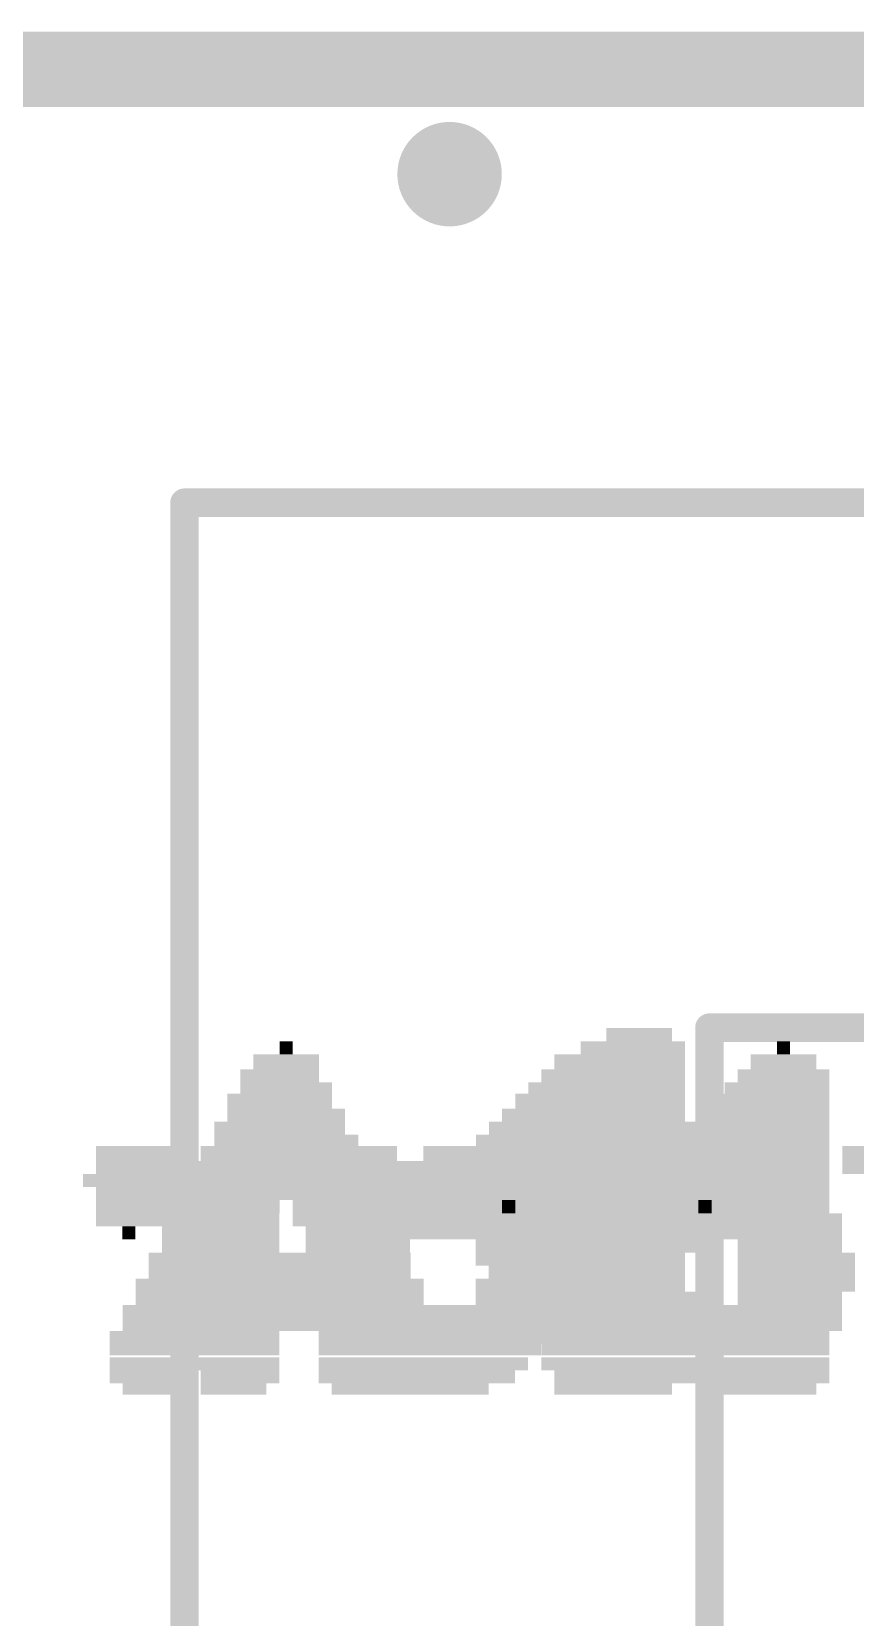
# Model space of a CAD drawing. Extents: x -26.2 to 60.5, y -16.3 to 39.9.
# Drawn here: x 5.38 to 9.79, y 31.02 to 39.5 of the extents above; entities that cross this region are included whole.
import ezdxf

# ---------------------------------------------------------------- set-up
doc = ezdxf.new("R2010")
doc.units = 0
for name, color, linetype in [('1', 12, 'CONTINUOUS'), ('16', 140, 'CONTINUOUS'), ('18', 110, 'CONTINUOUS'), ('20', 53, 'CONTINUOUS'), ('21', 41, 'CONTINUOUS'), ('22', 40, 'CONTINUOUS'), ('49', 6, 'CONTINUOUS')]:
    doc.layers.add(name, color=color, linetype=linetype)

# ---------------------------------------------------------------- blocks, each defined once
blk = doc.blocks.new('RECT')
blk.add_solid([(-0.5, -0.5), (0.5, -0.5), (-0.5, 0.5), (0.5, 0.5)])
blk = doc.blocks.new('ROUNDV')
at = {"const_width": 0.5}
blk.add_lwpolyline([(0, -0.25, 1), (0, 0.25, 1), (0, -0.25)], format="xyb", dxfattribs=at)

msp = doc.modelspace()

# ---------------------------------------------------------------- linework, layer by layer
at = {"layer": '1', "const_width": 0.254}
msp.add_lwpolyline([(33.02, 39.37), (0, 39.37)], dxfattribs=at)
at = {"layer": '16', "const_width": 0.254}
msp.add_lwpolyline([(33.02, 39.37), (0, 39.37)], dxfattribs=at)
at = {"layer": '20', "const_width": 0.2032}
msp.add_lwpolyline([(33.02, 39.37), (0, 39.37)], dxfattribs=at)
at = {"layer": '49', "const_width": 0.1524}
for points in [[(4.01, 39.17), (29.01, 39.17)], [(26.8178, 36.9778), (6.2022, 36.9778)], [(6.2022, 36.9778), (6.2022, 16.3622)], [(24.01, 34.17), (9.01, 34.17)], [(9.01, 34.17), (9.01, 19.17)]]:
    msp.add_lwpolyline(points, dxfattribs=at)
at = {"layer": '49', "const_width": 0.0762}
for points in [[(6.2022, 37.0159, 1), (6.2022, 36.9397)], [(6.2403, 36.9778, 1), (6.1641, 36.9778)], [(9.01, 34.2081, 1), (9.01, 34.1319)], [(9.0481, 34.17, 1), (8.9719, 34.17)]]:
    msp.add_lwpolyline(points, format="xyb", dxfattribs=at)

# ---------------------------------------------------------------- block references
at = {"layer": '18', "xscale": 0.5588, "yscale": 0.5588}
msp.add_blockref('ROUNDV', (7.62, 38.735), dxfattribs=at)
msp.add_blockref('ROUNDV', (7.62, 38.735), dxfattribs=at)
at = {"layer": '21'}
for p, xscale, yscale in [((6.746, 34.062), 0.07, 0.07), ((8.391, 34.062), 0.14, 0.07), ((9.406, 34.062), 0.07, 0.07), ((6.746, 33.987), 0.35, 0.08), ((8.391, 33.987), 0.42, 0.08), ((9.406, 33.987), 0.35, 0.08), ((6.711, 33.912), 0.42, 0.07), ((8.356, 33.912), 0.49, 0.07), ((9.406, 33.912), 0.49, 0.07), ((6.746, 33.847), 0.49, 0.06), ((8.321, 33.847), 0.56, 0.06), ((9.371, 33.847), 0.56, 0.06), ((6.711, 33.777), 0.56, 0.08), ((8.286, 33.777), 0.63, 0.08), ((9.336, 33.777), 0.63, 0.08), ((6.746, 33.702), 0.63, 0.07), ((8.251, 33.702), 0.7, 0.07), ((9.301, 33.702), 0.7, 0.07), ((6.711, 33.632), 0.7, 0.07), ((6.746, 33.567), 0.77, 0.06), ((8.181, 33.567), 0.84, 0.06), ((8.216, 33.632), 0.77, 0.07), ((9.196, 33.567), 0.91, 0.06), ((9.231, 33.632), 0.84, 0.07), ((6.711, 33.497), 0.84, 0.08), ((8.146, 33.497), 0.91, 0.08), ((9.196, 33.497), 0.91, 0.08), ((10.176, 33.497), 0.91, 0.08), ((6.746, 33.422), 0.91, 0.07), ((8.146, 33.422), 0.91, 0.07), ((9.196, 33.422), 0.91, 0.07), ((10.176, 33.422), 0.91, 0.07), ((6.711, 33.352), 0.98, 0.07), ((8.181, 33.352), 0.84, 0.07), ((9.196, 33.352), 0.91, 0.07), ((6.431, 33.212), 0.56, 0.07), ((6.746, 33.282), 1.05, 0.07), ((7.026, 33.212), 0.49, 0.07), ((8.216, 33.282), 0.77, 0.07), ((7.936, 33.212), 0.07, 0.07), ((8.356, 33.212), 0.49, 0.07), ((9.231, 33.282), 0.84, 0.07), ((8.986, 33.212), 0.07, 0.07), ((9.406, 33.212), 0.49, 0.07), ((6.396, 33.142), 0.49, 0.07), ((7.061, 33.142), 0.56, 0.07), ((8.356, 33.142), 0.49, 0.07), ((9.406, 33.142), 0.49, 0.07), ((6.361, 33.072), 0.56, 0.07), ((7.096, 33.072), 0.49, 0.07), ((8.356, 33.072), 0.49, 0.07), ((9.406, 33.072), 0.49, 0.07), ((6.326, 33.007), 0.49, 0.08), ((7.096, 33.007), 0.49, 0.08), ((8.356, 33.007), 0.49, 0.08), ((9.406, 33.007), 0.49, 0.08), ((6.711, 32.932), 1.4, 0.07), ((8.356, 32.932), 0.49, 0.07), ((9.406, 32.932), 0.49, 0.07), ((6.711, 32.792), 1.54, 0.07), ((6.711, 32.862), 1.4, 0.07), ((8.356, 32.862), 0.49, 0.07), ((8.356, 32.792), 0.49, 0.07), ((9.406, 32.862), 0.49, 0.07), ((9.406, 32.792), 0.49, 0.07), ((6.711, 32.722), 1.54, 0.07), ((8.356, 32.722), 0.49, 0.07), ((9.406, 32.722), 0.49, 0.07), ((6.711, 32.652), 1.68, 0.07), ((8.356, 32.652), 0.49, 0.07), ((9.406, 32.652), 0.49, 0.07), ((6.711, 32.582), 1.68, 0.07), ((8.356, 32.582), 0.49, 0.07), ((9.406, 32.582), 0.49, 0.07), ((6.081, 32.512), 0.56, 0.07), ((7.341, 32.512), 0.56, 0.07), ((8.356, 32.512), 0.49, 0.07), ((9.406, 32.512), 0.49, 0.07), ((6.046, 32.447), 0.49, 0.06), ((6.046, 32.372), 0.49, 0.07), ((7.376, 32.447), 0.49, 0.06), ((7.411, 32.372), 0.56, 0.07), ((8.356, 32.447), 0.49, 0.06), ((8.356, 32.372), 0.49, 0.07), ((9.406, 32.447), 0.49, 0.06), ((9.406, 32.372), 0.49, 0.07), ((6.011, 32.302), 0.42, 0.07), ((7.411, 32.302), 0.42, 0.07), ((8.391, 32.302), 0.42, 0.07), ((9.406, 32.302), 0.49, 0.07), ((6.046, 32.237), 0.35, 0.06), ((7.376, 32.237), 0.35, 0.06), ((8.356, 32.237), 0.35, 0.06), ((9.406, 32.237), 0.35, 0.06)]:
    msp.add_blockref('RECT', p, dxfattribs=dict(at, xscale=xscale, yscale=yscale))
at = {"layer": '22', "rotation": 180}
for p, xscale, yscale in [((8.634, 34.062), 0.49, 0.07), ((8.634, 34.132), 0.35, 0.07), ((8.634, 33.987), 0.49, 0.08), ((8.634, 33.912), 0.49, 0.07), ((8.634, 33.847), 0.49, 0.06), ((8.634, 33.777), 0.49, 0.08), ((8.634, 33.702), 0.49, 0.07), ((8.634, 33.632), 0.49, 0.07), ((8.634, 33.567), 0.49, 0.06), ((5.939, 33.497), 0.42, 0.08), ((6.464, 33.497), 0.35, 0.08), ((7.164, 33.497), 0.35, 0.08), ((7.654, 33.497), 0.35, 0.08), ((8.634, 33.497), 0.49, 0.08), ((9.159, 33.497), 0.42, 0.08), ((6.219, 33.422), 0.98, 0.07), ((7.444, 33.422), 1.05, 0.07), ((8.914, 33.422), 1.05, 0.07), ((6.184, 33.352), 1.05, 0.07), ((7.479, 33.352), 1.12, 0.07), ((8.984, 33.352), 1.19, 0.07), ((6.219, 33.282), 0.98, 0.07), ((6.219, 33.212), 0.98, 0.07), ((7.514, 33.282), 1.19, 0.07), ((7.549, 33.212), 1.26, 0.07), ((9.019, 33.282), 1.26, 0.07), ((9.019, 33.212), 1.26, 0.07), ((6.219, 33.142), 0.98, 0.07), ((7.549, 33.142), 1.26, 0.07), ((9.054, 33.142), 1.33, 0.07), ((5.904, 33.072), 0.07, 0.07), ((6.429, 33.072), 0.56, 0.07), ((7.584, 33.072), 1.33, 0.07), ((9.054, 33.072), 1.33, 0.07), ((6.464, 33.007), 0.49, 0.08), ((7.164, 33.007), 0.49, 0.08), ((8.004, 33.007), 0.49, 0.08), ((8.669, 33.007), 0.56, 0.08), ((9.474, 33.007), 0.49, 0.08), ((6.464, 32.932), 0.49, 0.07), ((7.164, 32.932), 0.49, 0.07), ((8.004, 32.932), 0.49, 0.07), ((8.634, 32.932), 0.49, 0.07), ((9.544, 32.932), 0.49, 0.07), ((6.464, 32.862), 0.49, 0.07), ((6.464, 32.792), 0.49, 0.07), ((7.164, 32.862), 0.49, 0.07), ((7.164, 32.792), 0.49, 0.07), ((8.004, 32.792), 0.49, 0.07), ((8.039, 32.862), 0.42, 0.07), ((8.634, 32.862), 0.49, 0.07), ((8.634, 32.792), 0.49, 0.07), ((9.544, 32.862), 0.49, 0.07), ((9.544, 32.792), 0.49, 0.07), ((6.464, 32.722), 0.49, 0.07), ((7.164, 32.722), 0.49, 0.07), ((8.004, 32.722), 0.49, 0.07), ((8.669, 32.722), 0.56, 0.07), ((9.474, 32.722), 0.49, 0.07), ((6.464, 32.652), 0.49, 0.07), ((7.584, 32.652), 1.33, 0.07), ((9.054, 32.652), 1.33, 0.07), ((6.464, 32.582), 0.49, 0.07), ((7.549, 32.582), 1.26, 0.07), ((9.054, 32.582), 1.33, 0.07), ((6.464, 32.512), 0.49, 0.07), ((7.549, 32.512), 1.26, 0.07), ((9.019, 32.512), 1.26, 0.07), ((6.464, 32.447), 0.49, 0.06), ((6.499, 32.372), 0.42, 0.07), ((7.514, 32.447), 1.19, 0.06), ((7.479, 32.372), 1.12, 0.07), ((9.019, 32.447), 1.26, 0.06), ((8.984, 32.372), 1.19, 0.07), ((6.499, 32.302), 0.42, 0.07), ((7.444, 32.302), 1.05, 0.07), ((8.914, 32.302), 1.05, 0.07), ((6.464, 32.237), 0.35, 0.06), ((7.164, 32.237), 0.35, 0.06), ((7.654, 32.237), 0.35, 0.06), ((8.634, 32.237), 0.35, 0.06), ((9.159, 32.237), 0.42, 0.06)]:
    msp.add_blockref('RECT', p, dxfattribs=dict(at, xscale=xscale, yscale=yscale))

doc.saveas('drawing.dxf')
